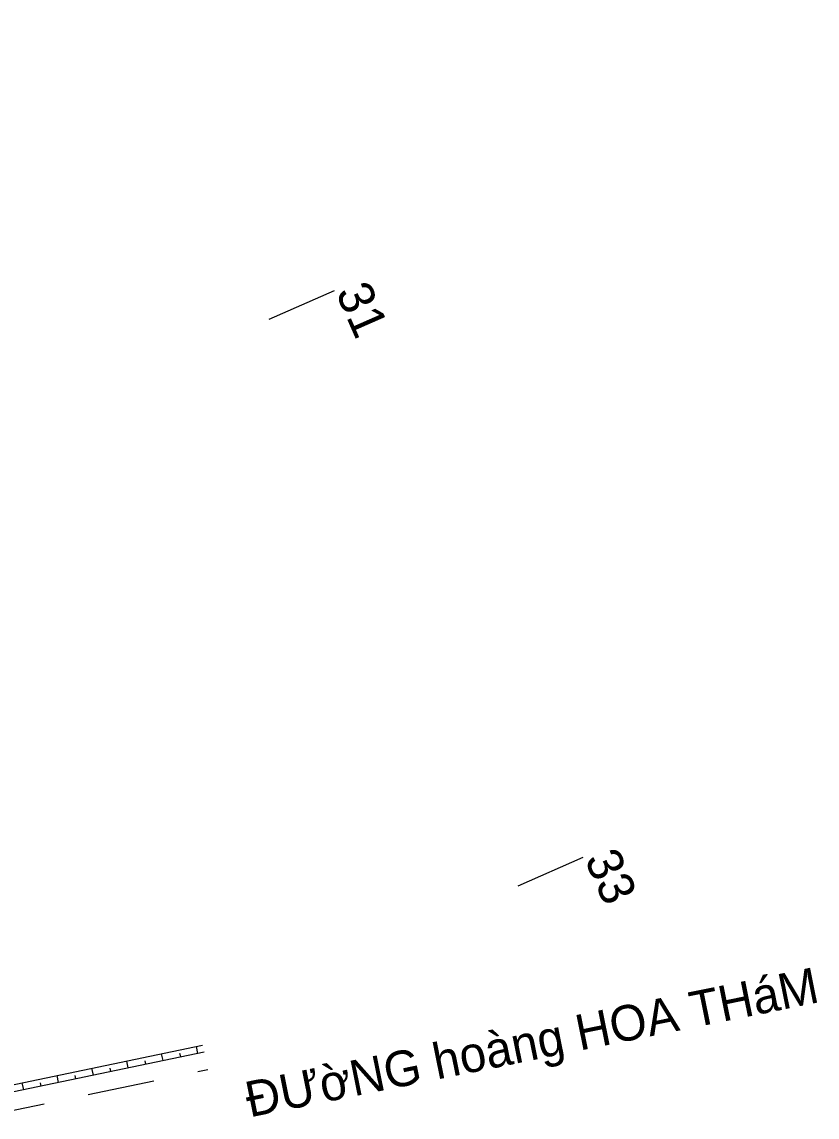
# Model space of a CAD drawing. Header units: metres. Extents: x 535356 to 535753, y 1836468 to 1836744.
# Drawn here: x 535519.8 to 535564.4, y 1836586.7 to 1836648.2 of the extents above; entities that cross this region are included whole.
import ezdxf
from ezdxf.enums import TextEntityAlignment as Align

# ---------------------------------------------------------------- set-up
doc = ezdxf.new("R2010")
doc.units = ezdxf.units.M
doc.header["$MEASUREMENT"] = 0
doc.linetypes.add('DGN Style 2', pattern=[6.2979, 3.77874, -2.51916])
for name, color, linetype, lineweight in [('Level 2', 1, 'Continuous', 0), ('Level 8', 1, 'Continuous', 0), ('Level 9', 1, 'Continuous', 0)]:
    doc.layers.add(name, color=color, linetype=linetype, lineweight=lineweight)
doc.styles.add('Style-CHAR_FAST_FONT', font='CHAR_FAST_FONT.shx')

msp = doc.modelspace()

# ---------------------------------------------------------------- linework, layer by layer
at = {"layer": 'Level 2', "color": 7, "linetype": 'Continuous', "lineweight": 0}
for p, q in [((535533.67, 1836631.52), (535537.33, 1836633.13)), ((535547.64, 1836599.7), (535551.3, 1836601.31)), ((535527.72, 1836589.89), (535527.63, 1836590.28)), ((535528.7, 1836590.1), (535528.65, 1836590.29)), ((535529.67, 1836590.3), (535529.59, 1836590.69)), ((535525.76, 1836589.48), (535525.68, 1836589.87)), ((535526.74, 1836589.69), (535526.7, 1836589.88)), ((535521.84, 1836588.66), (535521.76, 1836589.05)), ((535522.82, 1836588.87), (535522.78, 1836589.06)), ((535523.8, 1836589.07), (535523.72, 1836589.46)), ((535524.78, 1836589.28), (535524.74, 1836589.47)), ((535519.89, 1836588.25), (535519.8, 1836588.64)), ((535520.87, 1836588.46), (535520.82, 1836588.65))]:
    msp.add_line(p, q, dxfattribs=at)
at = {"layer": 'Level 2', "color": 7, "linetype": 'Continuous', "lineweight": 0, "flags": 128}
for points in [[(535462.51, 1836712.69), (535462.52, 1836712.66), (535466.81, 1836698.48), (535471.76, 1836685.71), (535476.6, 1836672.72), (535484.25, 1836653.51), (535484.58, 1836652.72), (535492.3, 1836635.2), (535495.69, 1836625.77), (535500.16, 1836616.81), (535508.09, 1836598.45), (535511.3, 1836590.96), (535511.303, 1836590.963, 0.357106), (535516.923, 1836588.04), (535516.92, 1836588.04), (535529.93, 1836590.76)], [(535530.01, 1836590.37), (535516.62, 1836587.57), (535516.623, 1836587.568, -0.354706), (535511.02, 1836590.452), (535511.02, 1836590.45), (535510.28, 1836592.14)]]:
    msp.add_lwpolyline(points, format="xyb", dxfattribs=at)
at = {"layer": 'Level 8', "color": 7, "linetype": 'DGN Style 2', "lineweight": 0, "flags": 128}
msp.add_lwpolyline([(535506.61, 1836590.54), (535506.61, 1836590.54), (535506.614, 1836590.536, 0.354706), (535515.019, 1836586.211), (535515.02, 1836586.21), (535530.22, 1836589.39)], format="xyb", dxfattribs=at)
at = {"layer": 'Level 9', "color": 7, "linetype": 'Continuous', "lineweight": 0, "flags": 128}
msp.add_lwpolyline([(535462.51, 1836712.69), (535462.52, 1836712.66), (535466.81, 1836698.48), (535471.76, 1836685.71), (535476.6, 1836672.72), (535484.25, 1836653.51), (535484.58, 1836652.72), (535492.3, 1836635.2), (535495.69, 1836625.77), (535500.16, 1836616.81), (535508.09, 1836598.45), (535511.3, 1836590.96), (535511.303, 1836590.963, 0.357106), (535516.923, 1836588.04), (535516.92, 1836588.04), (535529.93, 1836590.76)], format="xyb", dxfattribs=at)

# ---------------------------------------------------------------- texts
at = {"layer": 'Level 2', "color": 7, "linetype": 'Continuous', "lineweight": 0, "style": 'Style-CHAR_FAST_FONT'}
msp.add_text('%%167%%166%%234NG ho%%181ng HOA TH%%184M', height=1.99998, rotation=11.43476, dxfattribs=at).set_placement((535532.173, 1836588.66), align=Align.TOP_LEFT)
at = {"layer": 'Level 2', "color": 7, "linetype": 'Continuous', "lineweight": 0, "char_height": 2, "attachment_point": 1, "rotation": 293.707, "line_spacing_factor": 0.828316, "style": 'Style-CHAR_FAST_FONT'}
for s, insert in [('31\\P', (535539.21, 1836633.83)), ('33\\P', (535553.18, 1836602.01))]:
    msp.add_mtext(s, dxfattribs=dict(at, insert=insert))

doc.saveas('drawing.dxf')
